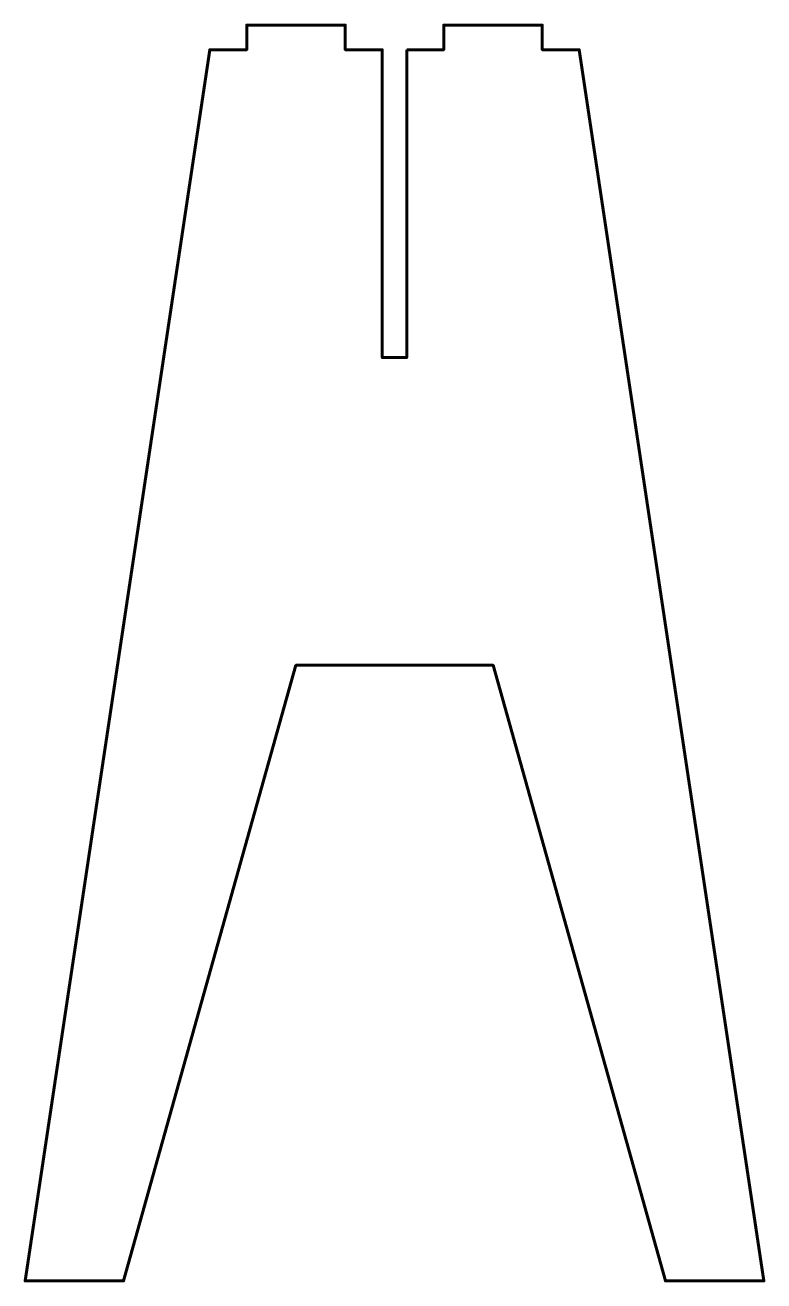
# Model space of a CAD drawing. Extents: x -150 to 150, y -250 to 260.
import ezdxf

# ---------------------------------------------------------------- set-up
doc = ezdxf.new("R2010")
doc.units = 0
doc.layers.add('s005-#def-solid-edge', color=7, linetype='CONTINUOUS')

msp = doc.modelspace()

# ---------------------------------------------------------------- linework, layer by layer
at = {"layer": 's005-#def-solid-edge', "color": 7, "linetype": 'CONTINUOUS', "lineweight": 60, "true_color": 0x000000}
msp.add_lwpolyline([(5, 250), (5, 125), (-5, 125), (-5, 250), (-20, 250), (-20, 260), (-60, 260), (-60, 250), (-75, 250), (-150, -250), (-110, -250), (-40, 0), (0, 0), (40, 0), (110, -250), (150, -250), (75, 250), (60, 250), (60, 260), (20, 260), (20, 250), (5, 250)], dxfattribs=at)

doc.saveas('drawing.dxf')
